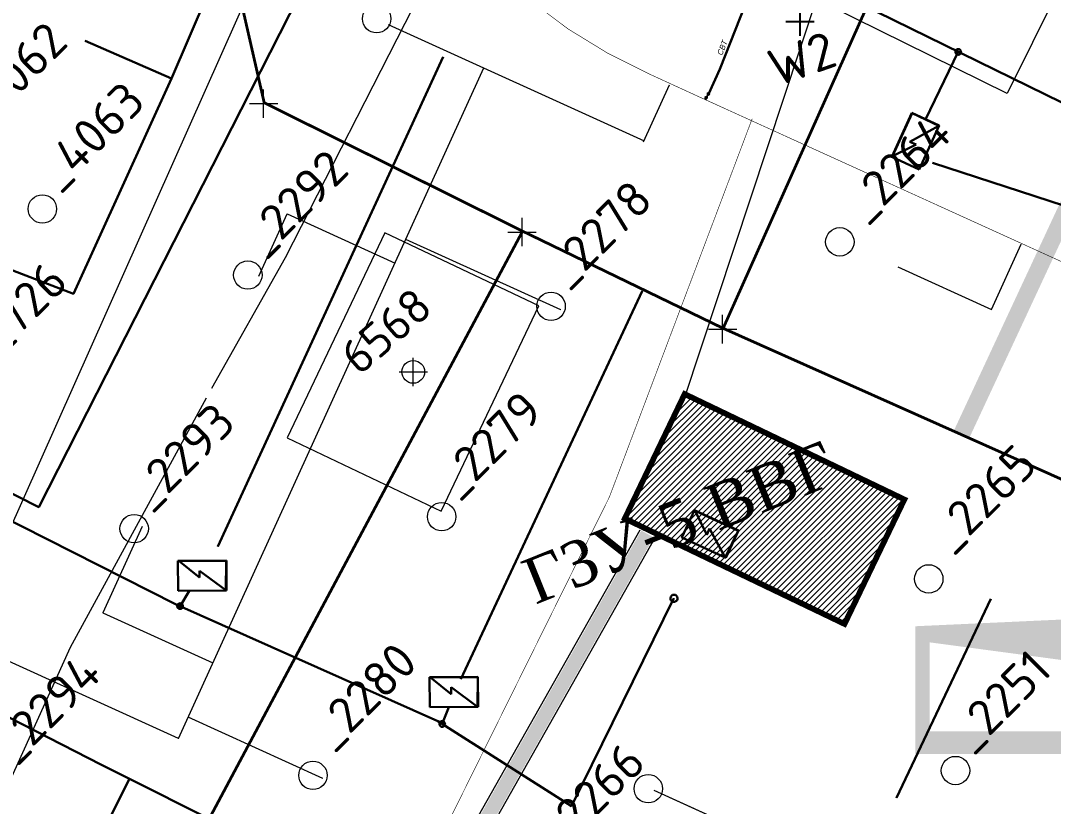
# Model space of a CAD drawing. Header units: millimetres. Extents: x 519 to 9564855, y -810 to 5021775.
# Drawn here: x 9526498.7 to 9526862.1, y 5001341.6 to 5001618.3 of the extents above; entities that cross this region are included whole.
import ezdxf
from ezdxf.enums import TextEntityAlignment as Align

# ---------------------------------------------------------------- set-up
doc = ezdxf.new("R2010")
doc.units = ezdxf.units.MM
doc.header["$LTSCALE"] = 2
doc.header["$MEASUREMENT"] = 0
doc.header["$PDMODE"] = 2
doc.header["$PDSIZE"] = 5
doc.linetypes.add('92051501$0$GROUND1', pattern=[60, 50, -10])
doc.linetypes.add('92051501$0$GROUND2', pattern=[35, 25, -10])
for name, color, linetype in [('164 скв. на 2011 год (измененные)', 121, 'Continuous'), ('COMPOUND', 3, 'Continuous'), ('Existing roads', 41, 'Continuous'), ('OilColl&Flowlines', 3, 'Continuous'), ('OLD WELLS(dr.bfr2000)', 24, 'Continuous'), ('ROAD_FIELD', 255, '92051501$0$GROUND2'), ('ROAD_GROUND', 9, 'Continuous'), ('Скважины  2018 года', 7, 'Continuous'), ('Скважины на 2015 год', 7, 'Continuous'), ('ТХ_выкидные линии', 24, 'Continuous')]:
    doc.layers.add(name, color=color, linetype=linetype)
for name, color, linetype, lineweight in [('WELLS(drilled after 2000y)', 6, 'Continuous', 40), ('Нефтепровод Fiberclass', 14, 'g5_122_n', 30), ('Новый водовод', 5, 'g_122_vpr', 30), ('Скважины на 2023 год', 201, 'Continuous', 20), ('ТХ_Проект. НГ', 244, 'g_122_n', 50), ('Электро', 1, 'Continuous', 30), ('Электроснаб', 1, 'Continuous', 18), ('Электроснабжене', 1, 'Continuous', 18)]:
    doc.layers.add(name, color=color, linetype=linetype, lineweight=lineweight)
doc.styles.add('92051501$0$STANDARD', font='simplex.shx')
doc.styles.add('Elect', font='isocpeur.ttf')
doc.styles.add('GeoApp', font='', dxfattribs={"height": 1})
doc.styles.add('Line_GUGK', font='')
doc.styles.get('GeoApp').set_extended_font_data('D431', italic=True)
doc.styles.get('Line_GUGK').set_extended_font_data('Bm431', italic=True)
doc.linetypes.add('g5_122_n', pattern='A,1,-1,1.5,-0.3,["Н",GeoApp,S=1,R=0,X=0,Y=-0.5],-1.5,1.5,-1,4,-1,4,-1,3', length=20.8)
doc.linetypes.add('g_122_n', pattern='A,2,-2,3,-0.6,["Н",Line_GUGK,S=2,R=0,X=0,Y=-1],-3,3,-2,8,-2,8,-2,6', length=41.6)
doc.linetypes.add('g_122_vpr', pattern='A,2,-2,3,-0.6,["Впр",Line_GUGK,S=2,R=0,X=0,Y=-1],-6.4,3,-2,8,-2,8,-2,6', length=45)
doc.linetypes.add('WTR_LINE', pattern='A,0.5,-0.2,["W",92051501$0$STANDARD,S=0.1,R=0,X=-0.1,Y=-0.05],-0.05', length=0.75)

# ---------------------------------------------------------------- blocks, each defined once
blk = doc.blocks.new('Z')
at = {"lineweight": 9}
h = blk.add_hatch(dxfattribs=at)
h.set_pattern_fill('ANSI31', color=256, scale=0.05, style=0)
h.set_pattern_definition([(45, (13.50616133731296, 46.71540251016153), (-0.0044194173824159, 0.0044194173824159), [])])
h.paths.add_polyline_path([(-0.3398153807751782, -0.1774879405165564), (-0.3398153807751782, 0.1774879405165493), (-0.0121453367446218, -7.1e-15)])
h.paths.add_polyline_path([(0.0096128925355181, 0), (0.3410215412766018, -0.1795130180680928), (0.3410215412766, 0.1795130180680857)])
at = {"color": 7, "lineweight": 13, "flags": 128}
blk.add_lwpolyline([(-0.3455999999999975, -0.1872000000000042), (-0.3455999999999975, 0.1871999999999971), (0.3455999999999992, -0.1872000000000042), (0.3455999999999992, 0.1871999999999971), (-0.3455999999999975, -0.1872000000000042)], dxfattribs=at)

msp = doc.modelspace()

# ---------------------------------------------------------------- hatches: boundary and pattern name
at = {"layer": 'Скважины на 2015 год', "linetype": 'ByBlock', "lineweight": 0, "ltscale": 5}
h = msp.add_hatch(dxfattribs=at)
h.set_pattern_fill('ANSI31', color=5, scale=12, style=0)
h.set_pattern_definition([(45, (0, 0), (-1.06066017177982, 1.06066017177982), [])])
h.paths.add_polyline_path([(9526711.33699876, 5001442.955001675), (9526788.66298161, 5001405.819911409), (9526809.723293656, 5001449.673563477), (9526732.397310805, 5001486.808653742)])
h.paths.add_polyline_path([(9526679.174324607, 5001402.468524715), (9526791.345609535, 5001447.788413617), (9526778.548007535, 5001479.463766209), (9526666.376722608, 5001434.143877307)], flags=9)

# ---------------------------------------------------------------- linework, layer by layer
at = {"color": 4, "linetype": 'ByBlock', "lineweight": 0, "ltscale": 25, "const_width": 4.999999999999997, "elevation": 1.02268864e-07}
msp.add_lwpolyline([(9526816.078288753, 5001404.105263261), (9526816.07828876, 5001364.10526326), (9526876.07828876, 5001364.10526327), (9526876.078288753, 5001402.254863413), (9526813.612608077, 5001402.525441749)], dxfattribs=at)
msp.add_point((9526773, 5001618))
at = {"layer": '164 скв. на 2011 год (измененные)', "color": 0, "linetype": 'ByBlock', "lineweight": 0, "elevation": 5.17739582077e-05}
msp.add_lwpolyline([(9526626.862425365, 5001543.622445348), (9526592.53209824, 5001471.327786839), (9526646.75309213, 5001445.580041495), (9526681.083419256, 5001517.874700012)], close=True, dxfattribs=at)
at = {"layer": '164 скв. на 2011 год (измененные)', "color": 0, "linetype": 'ByBlock', "lineweight": 0}
msp.add_circle((9526636.900000237, 5001494.60000003), 4, dxfattribs=at)
msp.add_point((9526636.900000237, 5001494.60000003), dxfattribs=at)
at = {"layer": 'COMPOUND', "lineweight": 0, "const_width": 1.999999999999995}
msp.add_lwpolyline([(9526788.66298161, 5001405.819911409), (9526711.33699876, 5001442.955001675), (9526732.397310805, 5001486.808653742), (9526809.723293655, 5001449.673563475), (9526788.66298161, 5001405.819911409)], dxfattribs=at)
at = {"layer": 'Existing roads', "linetype": 'ByBlock', "lineweight": 0, "ltscale": 5, "const_width": 6}
msp.add_lwpolyline([(9526829.797587933, 5001472.513389835), (9527033.290198168, 5001909.608997944)], dxfattribs=at)
at = {"layer": 'OilColl&Flowlines', "lineweight": 0}
msp.add_line((9526732.336998748, 5001485.355001683), (9526931.90681626, 5002088.500196506), dxfattribs=at)
at = {"layer": 'OLD WELLS(dr.bfr2000)', "lineweight": 0}
for centre in [(9526623.999998717, 5001619.000001237), (9526506.399998724, 5001552.00000122), (9526786.999998726, 5001540.400001262), (9526578.699998727, 5001528.700001231), (9526685.399998732, 5001517.700001247), (9526646.899998743, 5001443.600001241), (9526538.699998744, 5001439.400001224), (9526818.299998747, 5001421.700001269), (9526827.699998753, 5001354.200001268), (9526601.59999876, 5001352.500001233), (9526719.599998755, 5001347.800001252)]:
    msp.add_circle(centre, 4.999999999999998, dxfattribs=at)
at = {"layer": 'ROAD_FIELD', "linetype": '92051501$0$GROUND1', "lineweight": 0}
msp.add_lwpolyline([(9526392.3274888, 5001135.12341063), (9526415.394998794, 5001186.199001636), (9526442.08499878, 5001239.075001638), (9526463.422998793, 5001286.087001642), (9526487.578998772, 5001334.241001642), (9526516.28699876, 5001397.628001651), (9526565.975998744, 5001488.87800166), (9526591.942998745, 5001534.838001655), (9526636.921998728, 5001622.890001667), (9526663.197998723, 5001702.183001677), (9526667.00770072, 5001715.687070671), (9526698.7109987, 5001739.047001677), (9526715.946998712, 5001791.800001684), (9526762.514998686, 5001881.880001691)], dxfattribs=at)
at = {"layer": 'ROAD_GROUND', "lineweight": 0}
for points in [[(9526507.921116812, 5001069.333470643), (9526716.712691763, 5001439.005699676)], [(9526513.145423818, 5001066.382772648), (9526721.93699877, 5001436.055001684)]]:
    msp.add_lwpolyline(points, dxfattribs=at)
at = {"layer": 'ROAD_GROUND', "color": 8, "lineweight": 0, "const_width": 4.999999999999988}
msp.add_lwpolyline([(9526510.533270815, 5001067.858121648), (9526719.324845763, 5001437.530350681)], dxfattribs=at)
at = {"layer": 'WELLS(drilled after 2000y)', "linetype": 'ByBlock', "lineweight": 0, "ltscale": 200, "const_width": 0.2}
for points in [[(9526265.049145736, 5001883.871998988), (9526407.08355749, 5001819.292508471), (9526421.8450966, 5001811.809273168), (9526435.475248493, 5001803.511977069), (9526544.272167053, 5001731.251545146), (9526558.349997684, 5001720.77384574), (9526578.351030463, 5001704.906196973), (9526672.633655384, 5001629.486142057), (9526691.41748464, 5001615.368227527), (9526705.262709286, 5001606.882203079), (9526720.66921248, 5001599.189181705), (9526738.907621967, 5001590.828324082), (9526971.989353657, 5001484.744663482)], [(9526628.497746404, 5001616.815907436), (9526718.163144566, 5001576.006043881), (9526727.126682112, 5001595.700281799)], [(9526335.482362496, 5001478.099515656), (9526356.642067352, 5001455.43077471), (9526554.285925293, 5001365.476131796), (9526661.784235198, 5001601.666060409)], [(9526630.50952912, 5001532.950834975), (9526592.508796817, 5001550.246299349), (9526582.528665923, 5001528.318453185)], [(9526634.298340533, 5001541.275422597), (9526688.888665937, 5001516.429453269)], [(9526566.402813952, 5001392.098755701), (9526527.616338948, 5001409.751839116), (9526541.478665987, 5001440.209453163)], [(9526557.707604207, 5001372.994074151), (9526605.12566606, 5001351.412453203)]]:
    msp.add_lwpolyline(points, dxfattribs=at)
at = {"layer": 'WELLS(drilled after 2000y)', "color": 6, "linetype": 'ByBlock', "lineweight": 0, "ltscale": 50}
msp.add_lwpolyline([(9526239.963658623, 5000866.470219782), (9526604.036963832, 5001684.359097159)], dxfattribs=at)
at = {"layer": 'WELLS(drilled after 2000y)', "color": 6, "linetype": 'ByBlock', "lineweight": 0, "ltscale": 50, "const_width": 0.2}
msp.add_lwpolyline([(9526218.797006417, 5000610.558237077), (9526253.764130073, 5000692.593959136), (9526257.523677276, 5000730.459358798), (9526262.104140883, 5000754.064671905), (9526372.351246106, 5001009.02707588), (9526385.69747122, 5001029.597937914), (9526403.012238873, 5001039.372876652), (9526488.564963963, 5001124.333211415), (9526569.873169983, 5001208.598160341), (9526646.556009317, 5001330.606978115), (9526705.94063959, 5001450.587781), (9526756.168368516, 5001583.78091483)], dxfattribs=at)
at = {"layer": 'WELLS(drilled after 2000y)', "linetype": 'ByBlock', "lineweight": 0, "ltscale": 200, "const_width": 0.2, "elevation": 1.134609627e-07}
msp.add_lwpolyline([(9526850.826370323, 5001539.646385221), (9526840.353651084, 5001516.636248483), (9526807.459665932, 5001531.607453361)], dxfattribs=at)
at = {"layer": 'Нефтепровод Fiberclass', "ltscale": 0.5}
msp.add_line((9526739.96585844, 5001591.160272207), (9526739.659108391, 5001590.486296287), dxfattribs=at)
at = {"layer": 'Нефтепровод Fiberclass'}
msp.add_lwpolyline([(9526740.8968, 5001592.6724), (9526740.8968, 5001592.6724), (9526744.8234, 5001601.2291), (9526752.0804, 5001619.643), (9526770.5302, 5001666.981)], dxfattribs=at)
at = {"layer": 'Новый водовод', "color": 5, "linetype": 'WTR_LINE', "lineweight": 0, "ltscale": 40, "const_width": 1}
for points in [[(9526354.869998397, 5000946.830000694), (9526398.70238822, 5001044.001403908), (9526527.389998397, 5001266.460000695), (9526675.379998397, 5001544.160000696), (9526584.449998396, 5001589.400000695), (9526573.389998397, 5001637.820000695), (9526242.027567115, 5001808.663399288), (9525706.029998396, 5002066.240000694)], [(9526675.379998397, 5001544.160000696), (9526745.949998397, 5001509.950000696), (9527100.049998397, 5001351.850000695), (9527100.979998397, 5001351.450000695), (9527757.259998402, 5001058.420000697), (9527767.641283894, 5001053.772111712), (9527780.8599984, 5001049.000000697)]]:
    msp.add_lwpolyline(points, dxfattribs=at)
at = {"layer": 'Новый водовод', "color": 5, "linetype": 'g_122_vpr', "lineweight": 0, "ltscale": 0.5, "const_width": 1}
msp.add_lwpolyline([(9526745.949998397, 5001509.950000696), (9526870.529998396, 5001788.970000696)], dxfattribs=at)
at = {"layer": 'Новый водовод', "color": 5, "linetype": 'ByBlock', "lineweight": 0, "ltscale": 200}
for p in [(9526584.25, 5001589.1), (9526675.18, 5001543.86)]:
    msp.add_point(p, dxfattribs=at)
at = {"layer": 'Новый водовод', "color": 5, "linetype": 'WTR_LINE', "lineweight": 0, "ltscale": 40}
msp.add_point((9526745.75, 5001509.65), dxfattribs=at)
at = {"layer": 'Скважины на 2015 год', "color": 5, "linetype": 'ByBlock', "lineweight": 0, "ltscale": 5}
msp.add_lwpolyline([(9526711.33699876, 5001442.955001675), (9526788.66298161, 5001405.819911409), (9526809.723293656, 5001449.673563477), (9526732.397310805, 5001486.808653742)], close=True, dxfattribs=at)
at = {"layer": 'Скважины на 2023 год', "color": 0, "linetype": 'ByBlock', "lineweight": 0}
msp.add_lwpolyline([(9526872.463299692, 5001646.428643665), (9526845.834017858, 5001592.6617268), (9526774.144795375, 5001628.167435911), (9526800.774077201, 5001681.934352778), (9526872.463299692, 5001646.428643665)], dxfattribs=at)
at = {"layer": 'ТХ_выкидные линии', "lineweight": 0, "ltscale": 25}
for p, q in [((9526628.096665867, 5001616.998453236), (9526718.163144566, 5001576.006043881)), ((9526554.285925293, 5001365.476131796), (9526661.784235198, 5001601.66606041)), ((9526717.978413023, 5001575.600160971, 6.9853839e-09), (9526727.126682112, 5001595.700281799, 1.1211289e-08)), ((9526582.528665923, 5001528.318453185), (9526592.508796817, 5001550.246299349)), ((9526592.508796817, 5001550.246299349), (9526630.50952912, 5001532.950834975)), ((9526688.888665937, 5001516.429453269), (9526634.298340537, 5001541.275422595)), ((9526840.353651084, 5001516.636248483, 1.023472192e-07), (9526850.826370323, 5001539.646385221, 1.134609627e-07)), ((9526807.459665932, 5001531.607453361), (9526840.353651084, 5001516.636248483)), ((9526554.285925293, 5001365.476131796), (9526356.642067352, 5001455.43077471)), ((9526541.478665987, 5001440.209453163), (9526527.616338948, 5001409.751839116)), ((9526527.616338948, 5001409.751839116), (9526566.40281398, 5001392.098755688)), ((9526605.12566606, 5001351.412453203), (9526557.707604207, 5001372.994074151))]:
    msp.add_line(p, q, dxfattribs=at)
at = {"layer": 'ТХ_выкидные линии', "color": 101, "lineweight": 0, "ltscale": 25}
msp.add_line((9526721.527557077, 5001347.302640816), (9526750.198870976, 5001334.25634788), dxfattribs=at)
msp.add_line((9526721.527557077, 5001347.302640816), (9526750.198870976, 5001334.25634788), dxfattribs=at)
msp.add_line((9526721.527557077, 5001347.302640816), (9526750.198870976, 5001334.25634788), dxfattribs=at)
msp.add_line((9526721.527557077, 5001347.302640816), (9526750.198870976, 5001334.25634788), dxfattribs=at)
at = {"layer": 'ТХ_выкидные линии', "color": 5, "linetype": 'WTR_LINE', "lineweight": 0, "ltscale": 25}
msp.add_line((9526722.892857736, 5001346.68138877), (9526757.923199648, 5001330.74155065, 1.02268864e-07), dxfattribs=at)
at = {"layer": 'Электро', "ltscale": 0.0025}
for p, q in [((9526551.822823836, 5001597.92070364, 5.1134432e-08), (9526635.920141285, 5001793.862597291, 5.1134432e-08)), ((9526551.822823836, 5001597.92070364, 1.02268864e-07), (9526521.505742809, 5001611.155731658, 1.02268864e-07)), ((9526817.140987935, 5001583.448046463, 6.44467372e-08), (9526828.662821045, 5001607.290594639, 1.02268864e-07)), ((9526517.319382831, 5001522.066375642, 1.02268864e-07), (9526551.822823836, 5001597.92070364, 1.02268864e-07)), ((9526805.283816766, 5001570.306434916, 6.44467372e-08), (9526812.373177683, 5001585.811300218, 6.44467372e-08)), ((9526812.421479005, 5001585.681617803, 6.44467372e-08), (9526805.520422464, 5001570.588584952, 6.44467372e-08)), ((9526812.373177683, 5001585.811300218, 6.44467372e-08), (9526821.988307305, 5001581.414929619, 6.44467372e-08)), ((9526821.860496871, 5001581.214475132, 6.44467372e-08), (9526812.421479005, 5001585.681617803, 6.44467372e-08)), ((9526811.683797661, 5001575.661000818, 6.44467372e-08), (9526821.860496871, 5001581.214475132, 6.44467372e-08)), ((9526821.988307305, 5001581.414929619, 6.44467372e-08), (9526814.89894638, 5001565.910064354, 6.44467372e-08)), ((9526805.520422464, 5001570.588584952, 6.44467372e-08), (9526813.843976332, 5001574.673293062, 6.44467372e-08)), ((9526813.843976332, 5001574.673293062, 6.44467372e-08), (9526811.683797661, 5001575.661000818, 6.44467372e-08)), ((9526814.89894638, 5001565.910064354, 6.44467372e-08), (9526805.283816766, 5001570.306434916, 6.44467372e-08)), ((9526481.597247839, 5001535.818059646, 1.02268864e-07), (9526517.319382831, 5001522.066375642, 1.02268864e-07)), ((9526692.576567847, 5001341.627977638, 1.02268864e-07), (9526728.635850187, 5001414.883140923, 1.02268864e-07)), ((9526647.087176822, 5001370.598972648, 1.02268864e-07), (9526649.432828818, 5001376.539494636, 1.02268864e-07))]:
    msp.add_line(p, q, dxfattribs=at)
at = {"layer": 'Электро', "ltscale": 0.5}
for p, q in [((9526505.10247682, 5001446.996482641, 1.02268864e-07), (9526635.341733836, 5001703.243986633, 1.02268864e-07)), ((9526682.889099853, 5001679.073381647, 1.02268864e-07), (9526892.12541036, 5001576.187402125, 1.02268864e-07)), ((9526302.823229827, 5001549.007678629, 1.02268864e-07), (9526505.10247682, 5001446.996482641, 1.02268864e-07)), ((9526310.27665285, 5001535.521587642, 1.02268864e-07), (9526553.290187834, 5001412.792752651, 1.02268864e-07)), ((9526327.448655827, 5001458.533867652, 1.02268864e-07), (9526527.251464844, 5001356.251655642, 1.02268864e-07)), ((9526554.51557483, 5001411.568460645, 1.02268864e-07), (9526558.124905856, 5001417.56283564, 1.02268864e-07)), ((9526553.290187834, 5001412.792752651, 1.02268864e-07), (9526645.540701818, 5001371.583881639, 1.02268864e-07)), ((9526645.540701818, 5001371.583881639, 1.02268864e-07), (9526692.576567847, 5001341.627977638, 1.02268864e-07)), ((9526527.251464844, 5001356.251655642, 1.02268864e-07), (9526650.402585857, 5001294.400539492, 1.02268864e-07)), ((9526523.055819016, 5001323.484067322), (9526537.043072045, 5001351.333942924, 1.022688639953917e-07))]:
    msp.add_line(p, q, dxfattribs=at)
at = {"layer": 'Электро', "ltscale": 25}
for p, q in [((9526568.138774486, 5001433.135779424), (9526647.45656355, 5001605.523843624)), ((9526819.598829702, 5001568.198482843), (9526907.79366212, 5001539.542244675)), ((9526806.982577166, 5001344.646119876, 1.02268864e-07), (9526840.162207345, 5001414.676712131, 1.02268864e-07))]:
    msp.add_line(p, q, dxfattribs=at)
at = {"layer": 'Электро'}
for p, q in [((9526717.45925084, 5001523.062562644, 1.02268864e-07), (9526653.691686826, 5001386.398046642, 1.02268864e-07)), ((9526731.41629181, 5001436.255382065, 1.02268864e-07), (9526735.852310624, 5001445.852284113, 1.02268864e-07)), ((9526735.852310624, 5001445.852284113, 1.02268864e-07), (9526751.327783033, 5001438.69898842, 1.02268864e-07)), ((9526751.197902368, 5001438.651222747, 1.02268864e-07), (9526736.133481674, 5001445.614515856, 1.02268864e-07)), ((9526736.133481674, 5001445.614515856, 1.02268864e-07), (9526740.183800157, 5001437.274173575, 1.02268864e-07)), ((9526740.183800157, 5001437.274173575, 1.02268864e-07), (9526741.180415444, 5001439.430257161, 1.02268864e-07)), ((9526741.180415444, 5001439.430257161, 1.02268864e-07), (9526746.691838933, 5001429.230723059, 1.02268864e-07)), ((9526746.691838933, 5001429.230723059, 1.02268864e-07), (9526751.197902368, 5001438.651222747, 1.02268864e-07)), ((9526751.327783033, 5001438.69898842, 1.02268864e-07), (9526746.891764203, 5001429.102086381, 1.02268864e-07)), ((9526746.891764203, 5001429.102086381, 1.02268864e-07), (9526731.41629181, 5001436.255382065, 1.02268864e-07)), ((9526554.100857846, 5001428.110955643, 1.02268864e-07), (9526571.149288835, 5001428.215291629, 1.02268864e-07)), ((9526554.16555983, 5001417.538604634, 1.02268864e-07), (9526554.100857846, 5001428.110955643, 1.02268864e-07)), ((9526571.052035838, 5001428.116841645, 1.02268864e-07), (9526554.456436835, 5001428.015276638, 1.02268864e-07)), ((9526554.456436835, 5001428.015276638, 1.02268864e-07), (9526561.668215811, 5001422.188044645, 1.02268864e-07)), ((9526570.978344824, 5001417.674380649, 1.02268864e-07), (9526571.052035838, 5001428.116841645, 1.02268864e-07)), ((9526571.149288835, 5001428.215291629, 1.02268864e-07), (9526571.21399087, 5001417.642940635, 1.02268864e-07)), ((9526561.668215811, 5001422.188044645, 1.02268864e-07), (9526561.653678808, 5001424.563276654, 1.02268864e-07)), ((9526561.653678808, 5001424.563276654, 1.02268864e-07), (9526570.978344824, 5001417.674380649, 1.02268864e-07)), ((9526571.21399087, 5001417.642940635, 1.02268864e-07), (9526554.16555983, 5001417.538604634, 1.02268864e-07)), ((9526642.633951833, 5001387.070632633, 1.02268864e-07), (9526659.68238283, 5001387.174968638, 1.02268864e-07)), ((9526642.698653838, 5001376.498281641, 1.02268864e-07), (9526642.633951833, 5001387.070632633, 1.02268864e-07)), ((9526659.58512984, 5001387.076518635, 1.02268864e-07), (9526642.98953086, 5001386.97495364, 1.02268864e-07)), ((9526642.98953086, 5001386.97495364, 1.02268864e-07), (9526650.201309828, 5001381.147721646, 1.02268864e-07)), ((9526659.511438811, 5001376.634057654, 1.02268864e-07), (9526659.58512984, 5001387.076518635, 1.02268864e-07)), ((9526659.68238283, 5001387.174968638, 1.02268864e-07), (9526659.747084823, 5001376.602617641, 1.02268864e-07)), ((9526650.201309828, 5001381.147721646, 1.02268864e-07), (9526650.186772842, 5001383.522953629, 1.02268864e-07)), ((9526650.186772842, 5001383.522953629, 1.02268864e-07), (9526659.511438811, 5001376.634057654, 1.02268864e-07)), ((9526659.747084823, 5001376.602617641, 1.02268864e-07), (9526642.698653838, 5001376.498281641, 1.02268864e-07))]:
    msp.add_line(p, q, dxfattribs=at)
at = {"layer": 'Электро', "ltscale": 25}
for centre, radius, start, end in [((9526828.662273224, 5001607.290779394, 1.022692829e-07), 0.9999999999999991, 162.0000000006951, 342.0000000006951), ((9526828.662273224, 5001607.290779394, 1.022692829e-07), 0.9999999999999991, 342.0000000006951, 162.0000000006951), ((9526554.836214334, 5001412.102073141, 1.022692829e-07), 0.9999999999999991, 342.0000000006951, 162.0000000006951), ((9526728.635850187, 5001414.883140926, 1.02268864e-07), 1.250000006366764, 359.9999997865566, 179.9999997331958), ((9526728.635850187, 5001414.883140926, 1.02268864e-07), 1.250000006078971, 179.9999997331958, 359.9999997865566), ((9526554.836214334, 5001412.102073141, 1.022692829e-07), 0.9999999999999991, 162.0000000006951, 342.0000000006951), ((9526647.08662893, 5001370.599157244, 1.022692829e-07), 0.9999999999999991, 162.0000000006951, 342.0000000006951), ((9526647.08662893, 5001370.599157244, 1.022692829e-07), 0.9999999999999991, 342.0000000006951, 162.0000000006951)]:
    msp.add_arc(centre, radius, start, end, dxfattribs=at)
at = {"layer": 'Электроснаб', "color": 1, "linetype": 'ByBlock', "lineweight": 0, "ltscale": 0.0025}
for p, q in [((9526551.822823836, 5001597.92070364, 5.1134432e-08), (9526635.920141285, 5001793.862597291, 5.1134432e-08)), ((9526551.822823836, 5001597.92070364, 1.02268864e-07), (9526521.505742809, 5001611.155731658, 1.02268864e-07)), ((9526817.140987935, 5001583.448046463, 6.44467372e-08), (9526828.662821045, 5001607.290594639, 1.02268864e-07)), ((9526517.319382831, 5001522.066375642, 1.02268864e-07), (9526551.822823836, 5001597.92070364, 1.02268864e-07)), ((9526805.283816766, 5001570.306434916, 6.44467372e-08), (9526812.373177683, 5001585.811300218, 6.44467372e-08)), ((9526812.421479005, 5001585.681617803, 6.44467372e-08), (9526805.520422464, 5001570.588584952, 6.44467372e-08)), ((9526812.373177683, 5001585.811300218, 6.44467372e-08), (9526821.988307305, 5001581.414929619, 6.44467372e-08)), ((9526821.860496871, 5001581.214475132, 6.44467372e-08), (9526812.421479005, 5001585.681617803, 6.44467372e-08)), ((9526811.683797661, 5001575.661000818, 6.44467372e-08), (9526821.860496871, 5001581.214475132, 6.44467372e-08)), ((9526821.988307305, 5001581.414929619, 6.44467372e-08), (9526814.89894638, 5001565.910064354, 6.44467372e-08)), ((9526805.520422464, 5001570.588584952, 6.44467372e-08), (9526813.843976332, 5001574.673293062, 6.44467372e-08)), ((9526813.843976332, 5001574.673293062, 6.44467372e-08), (9526811.683797661, 5001575.661000818, 6.44467372e-08)), ((9526814.89894638, 5001565.910064354, 6.44467372e-08), (9526805.283816766, 5001570.306434916, 6.44467372e-08)), ((9526481.597247839, 5001535.818059646, 1.02268864e-07), (9526517.319382831, 5001522.066375642, 1.02268864e-07)), ((9526692.576567847, 5001341.627977638, 1.02268864e-07), (9526728.635850187, 5001414.883140923, 1.02268864e-07)), ((9526647.087176822, 5001370.598972648, 1.02268864e-07), (9526649.432828818, 5001376.539494636, 1.02268864e-07))]:
    msp.add_line(p, q, dxfattribs=at)
at = {"layer": 'Электроснаб', "color": 1, "linetype": 'ByBlock', "lineweight": 0, "ltscale": 0.5}
for p, q in [((9526505.10247682, 5001446.996482641, 1.02268864e-07), (9526635.341733836, 5001703.243986633, 1.02268864e-07)), ((9526682.889099853, 5001679.073381647, 1.02268864e-07), (9526892.12541036, 5001576.187402125, 1.02268864e-07)), ((9526302.823229827, 5001549.007678629, 1.02268864e-07), (9526505.10247682, 5001446.996482641, 1.02268864e-07)), ((9526310.27665285, 5001535.521587642, 1.02268864e-07), (9526553.290187834, 5001412.792752651, 1.02268864e-07)), ((9526327.448655827, 5001458.533867652, 1.02268864e-07), (9526527.251464844, 5001356.251655642, 1.02268864e-07)), ((9526554.51557483, 5001411.568460645, 1.02268864e-07), (9526558.124905856, 5001417.56283564, 1.02268864e-07)), ((9526553.290187834, 5001412.792752651, 1.02268864e-07), (9526645.540701818, 5001371.583881639, 1.02268864e-07)), ((9526645.540701818, 5001371.583881639, 1.02268864e-07), (9526692.576567847, 5001341.627977638, 1.02268864e-07)), ((9526527.251464844, 5001356.251655642, 1.02268864e-07), (9526650.402585857, 5001294.400539492, 1.02268864e-07)), ((9526523.055819016, 5001323.484067322), (9526537.043072045, 5001351.333942924, 1.022688639953917e-07))]:
    msp.add_line(p, q, dxfattribs=at)
at = {"layer": 'Электроснаб', "color": 1, "linetype": 'ByBlock', "lineweight": 0, "ltscale": 25}
for p, q in [((9526568.138774486, 5001433.135779424), (9526647.45656355, 5001605.523843624)), ((9526819.598829702, 5001568.198482843), (9526907.79366212, 5001539.542244675)), ((9526806.982577166, 5001344.646119876, 1.02268864e-07), (9526840.162207345, 5001414.676712131, 1.02268864e-07))]:
    msp.add_line(p, q, dxfattribs=at)
at = {"layer": 'Электроснаб', "color": 1, "linetype": 'ByBlock', "lineweight": 0}
for p, q in [((9526717.45925084, 5001523.062562644, 1.02268864e-07), (9526653.691686826, 5001386.398046642, 1.02268864e-07)), ((9526731.41629181, 5001436.255382065, 1.02268864e-07), (9526735.852310624, 5001445.852284113, 1.02268864e-07)), ((9526735.852310624, 5001445.852284113, 1.02268864e-07), (9526751.327783033, 5001438.69898842, 1.02268864e-07)), ((9526751.197902368, 5001438.651222747, 1.02268864e-07), (9526736.133481674, 5001445.614515856, 1.02268864e-07)), ((9526736.133481674, 5001445.614515856, 1.02268864e-07), (9526740.183800157, 5001437.274173575, 1.02268864e-07)), ((9526740.183800157, 5001437.274173575, 1.02268864e-07), (9526741.180415444, 5001439.430257161, 1.02268864e-07)), ((9526741.180415444, 5001439.430257161, 1.02268864e-07), (9526746.691838933, 5001429.230723059, 1.02268864e-07)), ((9526746.691838933, 5001429.230723059, 1.02268864e-07), (9526751.197902368, 5001438.651222747, 1.02268864e-07)), ((9526751.327783033, 5001438.69898842, 1.02268864e-07), (9526746.891764203, 5001429.102086381, 1.02268864e-07)), ((9526746.891764203, 5001429.102086381, 1.02268864e-07), (9526731.41629181, 5001436.255382065, 1.02268864e-07)), ((9526554.100857846, 5001428.110955643, 1.02268864e-07), (9526571.149288835, 5001428.215291629, 1.02268864e-07)), ((9526554.16555983, 5001417.538604634, 1.02268864e-07), (9526554.100857846, 5001428.110955643, 1.02268864e-07)), ((9526571.052035838, 5001428.116841645, 1.02268864e-07), (9526554.456436835, 5001428.015276638, 1.02268864e-07)), ((9526554.456436835, 5001428.015276638, 1.02268864e-07), (9526561.668215811, 5001422.188044645, 1.02268864e-07)), ((9526570.978344824, 5001417.674380649, 1.02268864e-07), (9526571.052035838, 5001428.116841645, 1.02268864e-07)), ((9526571.149288835, 5001428.215291629, 1.02268864e-07), (9526571.21399087, 5001417.642940635, 1.02268864e-07)), ((9526561.668215811, 5001422.188044645, 1.02268864e-07), (9526561.653678808, 5001424.563276654, 1.02268864e-07)), ((9526561.653678808, 5001424.563276654, 1.02268864e-07), (9526570.978344824, 5001417.674380649, 1.02268864e-07)), ((9526571.21399087, 5001417.642940635, 1.02268864e-07), (9526554.16555983, 5001417.538604634, 1.02268864e-07)), ((9526642.633951833, 5001387.070632633, 1.02268864e-07), (9526659.68238283, 5001387.174968638, 1.02268864e-07)), ((9526642.698653838, 5001376.498281641, 1.02268864e-07), (9526642.633951833, 5001387.070632633, 1.02268864e-07)), ((9526659.58512984, 5001387.076518635, 1.02268864e-07), (9526642.98953086, 5001386.97495364, 1.02268864e-07)), ((9526642.98953086, 5001386.97495364, 1.02268864e-07), (9526650.201309828, 5001381.147721646, 1.02268864e-07)), ((9526659.511438811, 5001376.634057654, 1.02268864e-07), (9526659.58512984, 5001387.076518635, 1.02268864e-07)), ((9526659.68238283, 5001387.174968638, 1.02268864e-07), (9526659.747084823, 5001376.602617641, 1.02268864e-07)), ((9526650.201309828, 5001381.147721646, 1.02268864e-07), (9526650.186772842, 5001383.522953629, 1.02268864e-07)), ((9526650.186772842, 5001383.522953629, 1.02268864e-07), (9526659.511438811, 5001376.634057654, 1.02268864e-07)), ((9526659.747084823, 5001376.602617641, 1.02268864e-07), (9526642.698653838, 5001376.498281641, 1.02268864e-07))]:
    msp.add_line(p, q, dxfattribs=at)
at = {"layer": 'Электроснаб', "color": 1, "linetype": 'ByBlock', "lineweight": 0, "ltscale": 25}
for centre, radius, start, end in [((9526828.662273224, 5001607.290779394, 1.022692829e-07), 0.9999999999999991, 162.0000000006951, 342.0000000006951), ((9526828.662273224, 5001607.290779394, 1.022692829e-07), 0.9999999999999991, 342.0000000006951, 162.0000000006951), ((9526554.836214334, 5001412.102073141, 1.022692829e-07), 0.9999999999999991, 342.0000000006951, 162.0000000006951), ((9526728.635850187, 5001414.883140926, 1.02268864e-07), 1.250000006366764, 359.9999997865566, 179.9999997331958), ((9526728.635850187, 5001414.883140926, 1.02268864e-07), 1.250000006078971, 179.9999997331958, 359.9999997865566), ((9526554.836214334, 5001412.102073141, 1.022692829e-07), 0.9999999999999991, 162.0000000006951, 342.0000000006951), ((9526647.08662893, 5001370.599157244, 1.022692829e-07), 0.9999999999999991, 162.0000000006951, 342.0000000006951), ((9526647.08662893, 5001370.599157244, 1.022692829e-07), 0.9999999999999991, 342.0000000006951, 162.0000000006951)]:
    msp.add_arc(centre, radius, start, end, dxfattribs=at)
at = {"layer": 'Электроснабжене', "color": 1, "linetype": 'ByBlock', "lineweight": 0, "ltscale": 0.0025}
for p, q in [((9526551.822823836, 5001597.92070364, 5.1134432e-08), (9526635.920141285, 5001793.862597291, 5.1134432e-08)), ((9526551.822823836, 5001597.92070364, 1.02268864e-07), (9526521.505742809, 5001611.155731658, 1.02268864e-07)), ((9526817.140987935, 5001583.448046463, 6.44467372e-08), (9526828.662821045, 5001607.290594639, 1.02268864e-07)), ((9526517.319382831, 5001522.066375642, 1.02268864e-07), (9526551.822823836, 5001597.92070364, 1.02268864e-07)), ((9526805.283816766, 5001570.306434916, 6.44467372e-08), (9526812.373177683, 5001585.811300218, 6.44467372e-08)), ((9526812.421479005, 5001585.681617803, 6.44467372e-08), (9526805.520422464, 5001570.588584952, 6.44467372e-08)), ((9526812.373177683, 5001585.811300218, 6.44467372e-08), (9526821.988307305, 5001581.414929619, 6.44467372e-08)), ((9526821.860496871, 5001581.214475132, 6.44467372e-08), (9526812.421479005, 5001585.681617803, 6.44467372e-08)), ((9526811.683797661, 5001575.661000818, 6.44467372e-08), (9526821.860496871, 5001581.214475132, 6.44467372e-08)), ((9526821.988307305, 5001581.414929619, 6.44467372e-08), (9526814.89894638, 5001565.910064354, 6.44467372e-08)), ((9526805.520422464, 5001570.588584952, 6.44467372e-08), (9526813.843976332, 5001574.673293062, 6.44467372e-08)), ((9526813.843976332, 5001574.673293062, 6.44467372e-08), (9526811.683797661, 5001575.661000818, 6.44467372e-08)), ((9526814.89894638, 5001565.910064354, 6.44467372e-08), (9526805.283816766, 5001570.306434916, 6.44467372e-08)), ((9526481.597247839, 5001535.818059646, 1.02268864e-07), (9526517.319382831, 5001522.066375642, 1.02268864e-07)), ((9526692.576567847, 5001341.627977638, 1.02268864e-07), (9526728.635850187, 5001414.883140923, 1.02268864e-07)), ((9526647.087176822, 5001370.598972648, 1.02268864e-07), (9526649.432828818, 5001376.539494636, 1.02268864e-07))]:
    msp.add_line(p, q, dxfattribs=at)
at = {"layer": 'Электроснабжене', "color": 1, "linetype": 'ByBlock', "lineweight": 0, "ltscale": 0.5}
for p, q in [((9526505.10247682, 5001446.996482641, 1.02268864e-07), (9526635.341733836, 5001703.243986633, 1.02268864e-07)), ((9526682.889099853, 5001679.073381647, 1.02268864e-07), (9526892.12541036, 5001576.187402125, 1.02268864e-07)), ((9526302.823229827, 5001549.007678629, 1.02268864e-07), (9526505.10247682, 5001446.996482641, 1.02268864e-07)), ((9526310.27665285, 5001535.521587642, 1.02268864e-07), (9526553.290187834, 5001412.792752651, 1.02268864e-07)), ((9526327.448655827, 5001458.533867652, 1.02268864e-07), (9526527.251464844, 5001356.251655642, 1.02268864e-07)), ((9526554.51557483, 5001411.568460645, 1.02268864e-07), (9526558.124905856, 5001417.56283564, 1.02268864e-07)), ((9526553.290187834, 5001412.792752651, 1.02268864e-07), (9526645.540701818, 5001371.583881639, 1.02268864e-07)), ((9526645.540701818, 5001371.583881639, 1.02268864e-07), (9526692.576567847, 5001341.627977638, 1.02268864e-07)), ((9526527.251464844, 5001356.251655642, 1.02268864e-07), (9526650.402585857, 5001294.400539492, 1.02268864e-07)), ((9526523.055819016, 5001323.484067322), (9526537.043072045, 5001351.333942924, 1.022688639953917e-07))]:
    msp.add_line(p, q, dxfattribs=at)
at = {"layer": 'Электроснабжене', "color": 1, "linetype": 'ByBlock', "lineweight": 0, "ltscale": 25}
for p, q in [((9526568.138774486, 5001433.135779424), (9526647.45656355, 5001605.523843624)), ((9526819.598829702, 5001568.198482843), (9526907.79366212, 5001539.542244675)), ((9526806.982577166, 5001344.646119876, 1.02268864e-07), (9526840.162207345, 5001414.676712131, 1.02268864e-07))]:
    msp.add_line(p, q, dxfattribs=at)
at = {"layer": 'Электроснабжене', "color": 1, "linetype": 'ByBlock', "lineweight": 0}
for p, q in [((9526717.45925084, 5001523.062562644, 1.02268864e-07), (9526653.691686826, 5001386.398046642, 1.02268864e-07)), ((9526731.41629181, 5001436.255382065, 1.02268864e-07), (9526735.852310624, 5001445.852284113, 1.02268864e-07)), ((9526735.852310624, 5001445.852284113, 1.02268864e-07), (9526751.327783033, 5001438.69898842, 1.02268864e-07)), ((9526751.197902368, 5001438.651222747, 1.02268864e-07), (9526736.133481674, 5001445.614515856, 1.02268864e-07)), ((9526736.133481674, 5001445.614515856, 1.02268864e-07), (9526740.183800157, 5001437.274173575, 1.02268864e-07)), ((9526740.183800157, 5001437.274173575, 1.02268864e-07), (9526741.180415444, 5001439.430257161, 1.02268864e-07)), ((9526741.180415444, 5001439.430257161, 1.02268864e-07), (9526746.691838933, 5001429.230723059, 1.02268864e-07)), ((9526746.691838933, 5001429.230723059, 1.02268864e-07), (9526751.197902368, 5001438.651222747, 1.02268864e-07)), ((9526751.327783033, 5001438.69898842, 1.02268864e-07), (9526746.891764203, 5001429.102086381, 1.02268864e-07)), ((9526746.891764203, 5001429.102086381, 1.02268864e-07), (9526731.41629181, 5001436.255382065, 1.02268864e-07)), ((9526554.100857846, 5001428.110955643, 1.02268864e-07), (9526571.149288835, 5001428.215291629, 1.02268864e-07)), ((9526554.16555983, 5001417.538604634, 1.02268864e-07), (9526554.100857846, 5001428.110955643, 1.02268864e-07)), ((9526571.052035838, 5001428.116841645, 1.02268864e-07), (9526554.456436835, 5001428.015276638, 1.02268864e-07)), ((9526554.456436835, 5001428.015276638, 1.02268864e-07), (9526561.668215811, 5001422.188044645, 1.02268864e-07)), ((9526570.978344824, 5001417.674380649, 1.02268864e-07), (9526571.052035838, 5001428.116841645, 1.02268864e-07)), ((9526571.149288835, 5001428.215291629, 1.02268864e-07), (9526571.21399087, 5001417.642940635, 1.02268864e-07)), ((9526561.668215811, 5001422.188044645, 1.02268864e-07), (9526561.653678808, 5001424.563276654, 1.02268864e-07)), ((9526561.653678808, 5001424.563276654, 1.02268864e-07), (9526570.978344824, 5001417.674380649, 1.02268864e-07)), ((9526571.21399087, 5001417.642940635, 1.02268864e-07), (9526554.16555983, 5001417.538604634, 1.02268864e-07)), ((9526642.633951833, 5001387.070632633, 1.02268864e-07), (9526659.68238283, 5001387.174968638, 1.02268864e-07)), ((9526642.698653838, 5001376.498281641, 1.02268864e-07), (9526642.633951833, 5001387.070632633, 1.02268864e-07)), ((9526659.58512984, 5001387.076518635, 1.02268864e-07), (9526642.98953086, 5001386.97495364, 1.02268864e-07)), ((9526642.98953086, 5001386.97495364, 1.02268864e-07), (9526650.201309828, 5001381.147721646, 1.02268864e-07)), ((9526659.511438811, 5001376.634057654, 1.02268864e-07), (9526659.58512984, 5001387.076518635, 1.02268864e-07)), ((9526659.68238283, 5001387.174968638, 1.02268864e-07), (9526659.747084823, 5001376.602617641, 1.02268864e-07)), ((9526650.201309828, 5001381.147721646, 1.02268864e-07), (9526650.186772842, 5001383.522953629, 1.02268864e-07)), ((9526650.186772842, 5001383.522953629, 1.02268864e-07), (9526659.511438811, 5001376.634057654, 1.02268864e-07)), ((9526659.747084823, 5001376.602617641, 1.02268864e-07), (9526642.698653838, 5001376.498281641, 1.02268864e-07))]:
    msp.add_line(p, q, dxfattribs=at)
at = {"layer": 'Электроснабжене', "color": 1, "linetype": 'ByBlock', "lineweight": 0, "ltscale": 25}
for centre, radius, start, end in [((9526828.662273224, 5001607.290779394, 1.022692829e-07), 0.9999999999999991, 162.0000000006951, 342.0000000006951), ((9526828.662273224, 5001607.290779394, 1.022692829e-07), 0.9999999999999991, 342.0000000006951, 162.0000000006951), ((9526554.836214334, 5001412.102073141, 1.022692829e-07), 0.9999999999999991, 342.0000000006951, 162.0000000006951), ((9526728.635850187, 5001414.883140926, 1.02268864e-07), 1.250000006366764, 359.9999997865566, 179.9999997331958), ((9526728.635850187, 5001414.883140926, 1.02268864e-07), 1.250000006078971, 179.9999997331958, 359.9999997865566), ((9526554.836214334, 5001412.102073141, 1.022692829e-07), 0.9999999999999991, 162.0000000006951, 342.0000000006951), ((9526647.08662893, 5001370.599157244, 1.022692829e-07), 0.9999999999999991, 162.0000000006951, 342.0000000006951), ((9526647.08662893, 5001370.599157244, 1.022692829e-07), 0.9999999999999991, 342.0000000006951, 162.0000000006951)]:
    msp.add_arc(centre, radius, start, end, dxfattribs=at)

# ---------------------------------------------------------------- block references
at = {"layer": 'ТХ_Проект. НГ', "ltscale": 0.3, "xscale": 2.571222249723858, "yscale": 2.571222249723858, "zscale": 2.571222249723858, "rotation": 58.55220948556103}
msp.add_blockref('Z', (9526740.429467594, 5001591.918363311), dxfattribs=at)

# ---------------------------------------------------------------- texts
at = {"layer": '164 скв. на 2011 год (измененные)', "color": 0, "linetype": 'ByBlock', "lineweight": 0, "style": 'Elect'}
msp.add_text('6568', height=12, rotation=41, dxfattribs=at).set_placement((9526617.970553385, 5001492.967826994))
at = {"layer": 'COMPOUND', "color": 0, "lineweight": 0, "insert": (9526663.882900145, 5001452.133647211, -5.6513847228e-05), "char_height": 15.99999999999999, "attachment_point": 1, "rotation": 21.99988934671658, "style": 'Elect'}
msp.add_mtext('{\\fArial|b0|i0|c0|p34;\\P\\fTimes New Roman|b0|i0|c204|p18;ГЗУ-5 ВВГ}', dxfattribs=at)
at = {"layer": 'OLD WELLS(dr.bfr2000)', "lineweight": 0, "style": 'Elect'}
for s, rotation, p in [(' _4062', 44.99999992453636, (9526479.29999872, 5001573.200001216)), (' _4063', 44.99999992453636, (9526506.399998724, 5001552.00000122)), (' _2264', 45, (9526790.50762482, 5001540.680465482)), (' _2292', 44.99999992453636, (9526578.699998727, 5001528.700001231)), (' _2278', 44.99999992453636, (9526685.399998732, 5001517.700001247)), (' _726', 44.99999992453636, (9526485.899998734, 5001495.200001214)), (' _2279', 44.99999992453636, (9526646.899998743, 5001443.600001241)), (' _2293', 44.99999992453636, (9526538.699998744, 5001439.400001224)), (' _2265', 44.99999992453636, (9526820.633111687, 5001424.523104301)), (' _2280', 44.99999992453636, (9526602.737822374, 5001355.030026646)), (' _2251', 44.99999992453636, (9526827.699998753, 5001354.200001268)), (' _2294', 44.99999992453636, (9526491.099998755, 5001350.500001215)), (' _2266', 44.99999992453636, (9526682.944002664, 5001319.640377703))]:
    msp.add_text(s, height=12.5, rotation=rotation, dxfattribs=at).set_placement(p)
at = {"layer": 'Нефтепровод Fiberclass', "linetype": 'ByBlock', "lineweight": 0, "style": 'GeoApp'}
msp.add_text('СВТ', height=2, rotation=68.49080031545176, dxfattribs=at).set_placement((9526745.658370495, 5001608.802435358), align=Align.MIDDLE_CENTER)
at = {"layer": 'Скважины  2018 года', "linetype": 'ByBlock', "lineweight": 0, "ltscale": 2, "style": 'Elect'}
msp.add_text('W2', height=13, rotation=19.4061399794703, dxfattribs=at).set_placement((9526764.77495784, 5001594.891448479))

doc.saveas('drawing.dxf')
